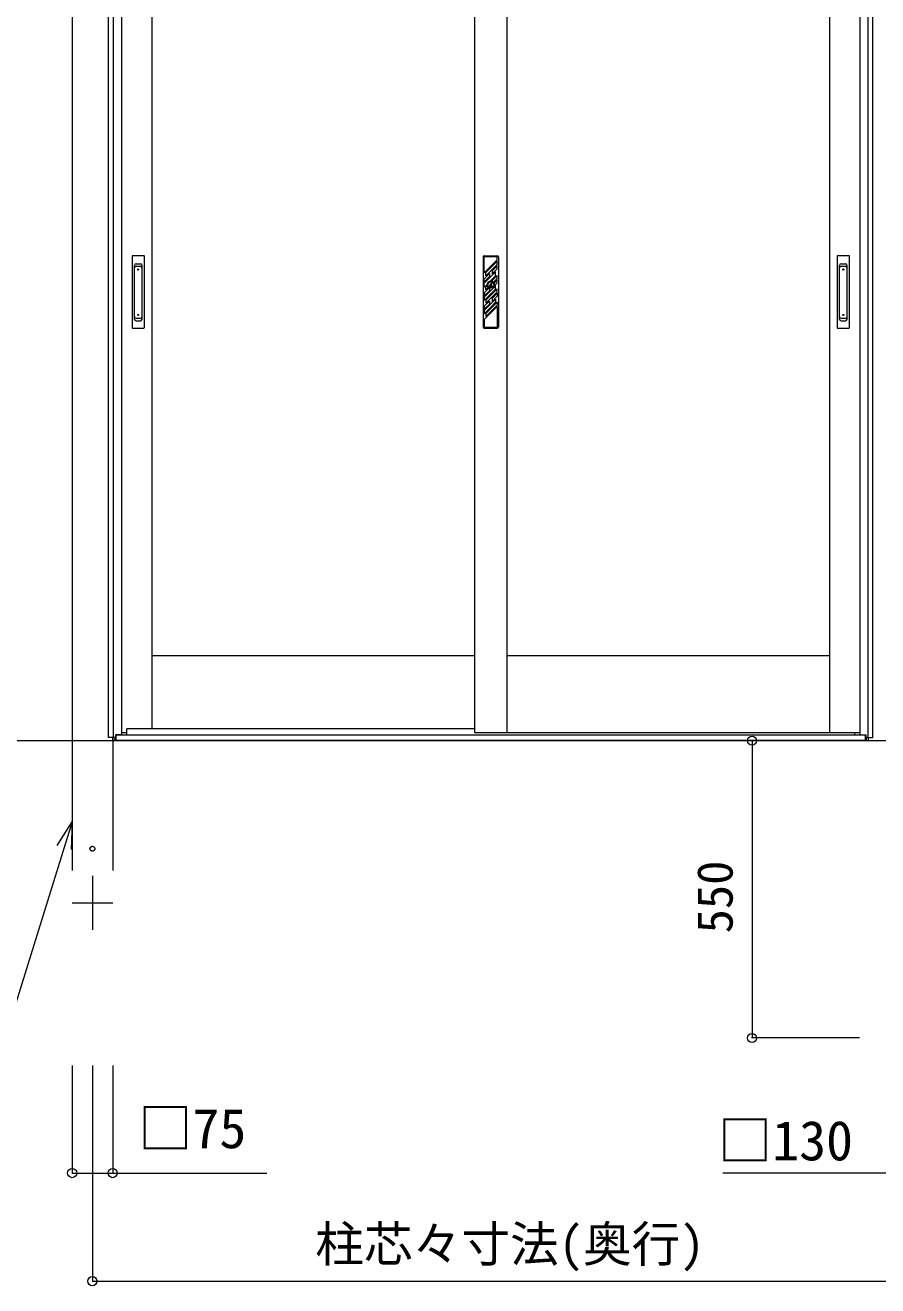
# Model space of a CAD drawing. Units: millimetres, scale not verified. Extents: x -990 to 990, y -1600 to 1603.
# Drawn here: x 243 to 400.7, y 602.9 to 836 of the extents above; entities that cross this region are included whole.
import ezdxf
from ezdxf.enums import TextEntityAlignment as Align

# ---------------------------------------------------------------- set-up
doc = ezdxf.new("R2010")
doc.units = ezdxf.units.MM
doc.header["$LTSCALE"] = 8
doc.linetypes.add('CHAIN2', pattern=[12, 9, -1, 1, -1])
doc.linetypes.add('DASHED3', pattern=[4, 3, -1])
for name, color, linetype, lineweight in [('0-2_YKK_ZWAK', 4, 'Continuous', 9), ('0-3_YKK_11', 2, 'Continuous', 9), ('0-5_YKK_13', 6, 'Continuous', 9)]:
    doc.layers.add(name, color=color, linetype=linetype, lineweight=lineweight)
doc.styles.add('ＭＳ ゴシック', font='')
doc.styles.get('ＭＳ ゴシック').set_extended_font_data('MS Gothic')

msp = doc.modelspace()

# ---------------------------------------------------------------- linework, layer by layer
at = {"layer": '0-2_YKK_ZWAK'}
for p, q in [((259.331, 704.31), (259.331, 901.61)), ((398.871, 704.31), (398.871, 901.61)), ((266.451, 898.61), (266.451, 705.91)), ((326.101, 898.61), (326.101, 705.21)), ((332.101, 898.61), (332.101, 705.21)), ((391.751, 898.61), (391.751, 705.21)), ((251.701, 894.988), (251.701, 703.71)), ((262.776, 793.31), (262.776, 780.11)), ((264.976, 793.41), (262.876, 793.41)), ((265.076, 780.11), (265.076, 793.31)), ((327.701, 793.21), (327.701, 780.21)), ((327.901, 793.41), (330.301, 793.41)), ((327.901, 790.23), (327.901, 793.21)), ((330.301, 793.21), (327.901, 793.21)), ((330.301, 792.63), (330.301, 793.21)), ((330.501, 793.21), (330.501, 780.21)), ((393.126, 793.31), (393.126, 780.11)), ((395.326, 793.41), (393.226, 793.41)), ((395.426, 780.11), (395.426, 793.31)), ((263.226, 781.688), (263.226, 791.627)), ((263.526, 791.927), (264.326, 791.927)), ((263.526, 791.468), (264.326, 791.468)), ((264.626, 781.688), (264.626, 791.627)), ((330.301, 792.63), (327.901, 790.23)), ((330.301, 792.376), (328.201, 790.276)), ((330.301, 791.81), (328.201, 789.71)), ((330.301, 791.556), (329.351, 790.606)), ((330.301, 790.99), (329.351, 790.04)), ((329.351, 790.63), (329.351, 790.04)), ((330.301, 791.81), (330.301, 792.376)), ((330.301, 790.99), (330.301, 791.556)), ((393.576, 781.688), (393.576, 791.627)), ((393.876, 791.927), (394.676, 791.927)), ((393.876, 791.468), (394.676, 791.468)), ((394.976, 781.688), (394.976, 791.627)), ((330.001, 790.435), (327.901, 788.335)), ((328.851, 790.106), (327.901, 789.156)), ((328.851, 789.54), (327.901, 788.59)), ((327.901, 788.59), (327.901, 789.156)), ((327.901, 787.606), (327.901, 788.335)), ((328.201, 789.71), (328.201, 790.276)), ((328.851, 790.106), (328.851, 789.54)), ((329.101, 788.27), (328.991, 788.038)), ((328.997, 788.702), (330.001, 789.706)), ((329.212, 788.27), (329.091, 788.016)), ((329.101, 788.27), (329.212, 788.27)), ((329.245, 788.695), (330.301, 789.752)), ((329.608, 788.493), (330.301, 789.186)), ((329.715, 788.346), (330.301, 788.932)), ((329.782, 787.846), (330.301, 788.366)), ((330.001, 789.706), (330.001, 790.435)), ((330.301, 789.186), (330.301, 789.752)), ((330.301, 788.366), (330.301, 788.932)), ((327.901, 787.606), (328.409, 788.114)), ((327.901, 785.711), (330.001, 787.811)), ((327.901, 786.532), (328.765, 787.396)), ((327.901, 785.146), (330.001, 787.246)), ((327.901, 785.966), (328.851, 786.916)), ((327.901, 786.532), (327.901, 785.966)), ((328.201, 787.652), (328.416, 787.867)), ((328.201, 787.086), (328.201, 787.652)), ((328.201, 787.086), (328.618, 787.503)), ((328.201, 785.191), (330.301, 787.291)), ((328.201, 784.625), (330.301, 786.725)), ((328.851, 787.356), (328.851, 786.916)), ((328.991, 788.038), (328.991, 787.915)), ((328.991, 787.915), (329.101, 787.851)), ((328.991, 787.797), (329.101, 787.826)), ((328.991, 787.797), (328.991, 787.471)), ((329.091, 788.016), (329.091, 787.984)), ((329.091, 787.984), (329.211, 787.915)), ((329.101, 787.702), (329.211, 787.731)), ((329.101, 787.702), (329.101, 787.682)), ((329.101, 787.682), (329.211, 787.619)), ((329.211, 787.915), (329.211, 787.731)), ((329.211, 787.619), (329.211, 787.471)), ((329.351, 785.521), (330.301, 786.471)), ((329.351, 784.955), (330.301, 785.905)), ((330.001, 787.246), (330.001, 787.811)), ((330.301, 786.725), (330.301, 787.291)), ((330.301, 786.471), (330.301, 785.905)), ((327.901, 785.711), (327.901, 785.146)), ((327.901, 783.251), (330.001, 785.351)), ((327.901, 784.071), (328.851, 785.021)), ((327.901, 783.505), (328.851, 784.455)), ((327.901, 782.685), (329.351, 784.135)), ((327.901, 784.071), (327.901, 783.505)), ((327.901, 781.61), (330.301, 784.01)), ((328.201, 785.191), (328.201, 784.625)), ((328.201, 782.73), (330.301, 784.83)), ((328.201, 782.165), (330.301, 784.265)), ((328.851, 785.021), (328.851, 784.455)), ((329.351, 785.521), (329.351, 784.955)), ((329.351, 784.135), (330.001, 784.785)), ((330.001, 785.351), (330.001, 784.785)), ((330.301, 784.83), (330.301, 784.265)), ((330.301, 784.01), (330.301, 780.21)), ((263.526, 781.847), (264.326, 781.847)), ((263.526, 781.388), (264.326, 781.388)), ((327.901, 783.251), (327.901, 782.685)), ((327.901, 781.61), (327.901, 780.21)), ((328.201, 782.73), (328.201, 782.165)), ((393.876, 781.847), (394.676, 781.847)), ((393.876, 781.388), (394.676, 781.388)), ((262.876, 780.01), (264.976, 780.01)), ((327.901, 780.21), (330.301, 780.21)), ((327.901, 780.01), (330.301, 780.01)), ((393.226, 780.01), (395.326, 780.01)), ((326.101, 719.41), (266.451, 719.41)), ((391.751, 719.41), (332.101, 719.41)), ((259.201, 704.31), (259.201, 703.71)), ((259.251, 703.71), (259.251, 704.31)), ((259.751, 704.76), (259.751, 703.71)), ((259.801, 703.71), (259.801, 704.76)), ((398.401, 704.71), (259.801, 704.71)), ((260.851, 705.21), (261.801, 705.21)), ((326.101, 705.91), (261.801, 705.91)), ((261.801, 704.71), (261.801, 705.91)), ((326.101, 705.91), (261.801, 705.91)), ((396.401, 704.71), (261.801, 704.71)), ((326.101, 705.21), (332.101, 705.21)), ((332.101, 705.21), (391.751, 705.21)), ((391.751, 705.21), (397.351, 705.21)), ((396.401, 704.71), (396.401, 705.21)), ((398.401, 703.71), (398.401, 704.76)), ((398.451, 704.76), (398.451, 703.71)), ((398.951, 703.71), (398.951, 704.31)), ((215.931, 703.71), (447.389, 703.71)), ((259.751, 703.71), (259.251, 703.71)), ((398.401, 703.71), (259.801, 703.71)), ((398.451, 703.71), (398.951, 703.71))]:
    msp.add_line(p, q, dxfattribs=at)
at = {"layer": '0-2_YKK_ZWAK', "linetype": 'DASHED3'}
for p, q in [((251.701, 703.71), (251.701, 673.71)), ((259.201, 703.71), (259.201, 673.71)), ((251.701, 673.71), (259.201, 673.71))]:
    msp.add_line(p, q, dxfattribs=at)
at = {"layer": '0-2_YKK_ZWAK'}
for points in [[(258.451, 704.31), (258.451, 901.61), (259.751, 901.61)], [(399.751, 704.31), (399.751, 901.61), (398.451, 901.61)], [(260.851, 898.61), (260.851, 704.76), (259.751, 704.76)], [(397.351, 898.61), (397.351, 704.76), (398.451, 704.76)], [(259.641, 703.71), (259.641, 704.31), (258.451, 704.31)], [(398.561, 703.71), (398.561, 704.31), (399.751, 704.31)]]:
    msp.add_lwpolyline(points, dxfattribs=at)
for centre, radius in [((263.926, 790.86), 0.1), ((394.276, 790.86), 0.1), ((329.101, 788.01), 0.6), ((329.101, 788.01), 0.55), ((263.926, 782.46), 0.1), ((394.276, 782.46), 0.1)]:
    msp.add_circle(centre, radius, dxfattribs=at)
at = {"layer": '0-2_YKK_ZWAK', "linetype": 'DASHED3'}
msp.add_circle((255.451, 683.71), 0.45, dxfattribs=at)
at = {"layer": '0-2_YKK_ZWAK'}
for centre, radius, start, end in [((262.876, 793.31), 0.1, 90, 180), ((264.976, 793.31), 0.1, 0, 90), ((327.901, 793.21), 0.2, 90, 180.00001), ((330.301, 793.21), 0.2, 0, 90), ((393.226, 793.31), 0.1, 90, 180), ((395.326, 793.31), 0.1, 0, 90), ((263.526, 791.627), 0.3, 90, 180), ((263.526, 791.168), 0.3, 90, 180), ((264.326, 791.627), 0.3, 0, 90), ((264.326, 791.168), 0.3, 0, 90), ((393.876, 791.627), 0.3, 90, 180), ((393.876, 791.168), 0.3, 90, 180), ((394.676, 791.627), 0.3, 0, 90), ((394.676, 791.168), 0.3, 0, 90), ((329.101, 788.01), 0.7, 149.24467, 170.50962), ((329.101, 788.01), 0.7, 98.54749, 150), ((329.101, 788.01), 0.7, 43.61206, 78.17559), ((329.101, 788.01), 0.7, 0, 28.65833), ((329.101, 788.01), 0.7, 191.8244, 226.38795), ((329.101, 788.01), 0.7, 241.34166, 249.07517), ((329.101, 787.759), 0.275, 113.5782, 246.42178), ((329.101, 787.759), 0.275, 0, 90.26189), ((329.101, 787.759), 0.275, 293.57818, 0), ((329.101, 788.01), 0.7, 346.48321, 0), ((263.526, 782.147), 0.3, 180, 270), ((263.526, 781.688), 0.3, 180, 270), ((264.326, 782.147), 0.3, 270, 0), ((264.326, 781.688), 0.3, 270, 0), ((393.876, 782.147), 0.3, 180, 270), ((393.876, 781.688), 0.3, 180, 270), ((394.676, 782.147), 0.3, 270, 0), ((394.676, 781.688), 0.3, 270, 0), ((262.876, 780.11), 0.1, 180, 270), ((264.976, 780.11), 0.1, 270, 0), ((327.901, 780.21), 0.2, 180.00001, 270), ((330.301, 780.21), 0.2, 270, 0), ((393.226, 780.11), 0.1, 180, 270), ((395.326, 780.11), 0.1, 270, 0)]:
    msp.add_arc(centre, radius, start, end, dxfattribs=at)
at = {"layer": '0-3_YKK_11', "linetype": 'CHAIN2'}
msp.add_line((255.451, 678.71), (255.451, 668.71), dxfattribs=at)
at = {"layer": '0-5_YKK_13'}
for p, q in [((259.201, 704.31), (259.201, 704.269)), ((399.001, 704.31), (399.001, 704.269)), ((397.301, 703.71), (377.301, 703.71)), ((377.401, 703.71), (377.401, 648.71)), ((397.301, 648.71), (377.301, 648.71)), ((251.701, 643.61), (251.701, 623.61)), ((255.451, 643.61), (255.451, 603.61)), ((259.201, 643.61), (259.201, 623.61)), ((255.451, 603.71), (408.901, 603.71))]:
    msp.add_line(p, q, dxfattribs=at)
for points in [[(251.701, 688.71), (250.216, 683.936), (225.263, 603.71), (184.263, 603.71)], [(248.937, 684.334), (251.701, 688.71), (251.495, 683.538)], [(251.701, 623.71), (259.201, 623.71), (287.668, 623.71)], [(415.401, 623.71), (402.401, 623.71), (372.034, 623.71)]]:
    msp.add_lwpolyline(points, dxfattribs=at)
for centre in [(377.401, 703.71), (377.401, 648.71), (251.701, 623.71), (259.201, 623.71), (255.451, 603.71)]:
    msp.add_circle(centre, 0.85, dxfattribs=at)

# ---------------------------------------------------------------- texts
at = {"layer": '0-5_YKK_13', "style": 'ＭＳ ゴシック'}
msp.add_text('550', height=6.598, rotation=90, dxfattribs=at).set_placement((375.801, 668.05), align=Align.BOTTOM_LEFT)
for s, height, p in [('□75', 7.331, (263.934, 626.11)), ('□130', 7.331, (371.118, 623.86)), ('柱芯々寸法(奥行)', 6.598, (296.656, 605.31))]:
    msp.add_text(s, height=height, dxfattribs=at).set_placement(p, align=Align.BOTTOM_LEFT)

doc.saveas('drawing.dxf')
